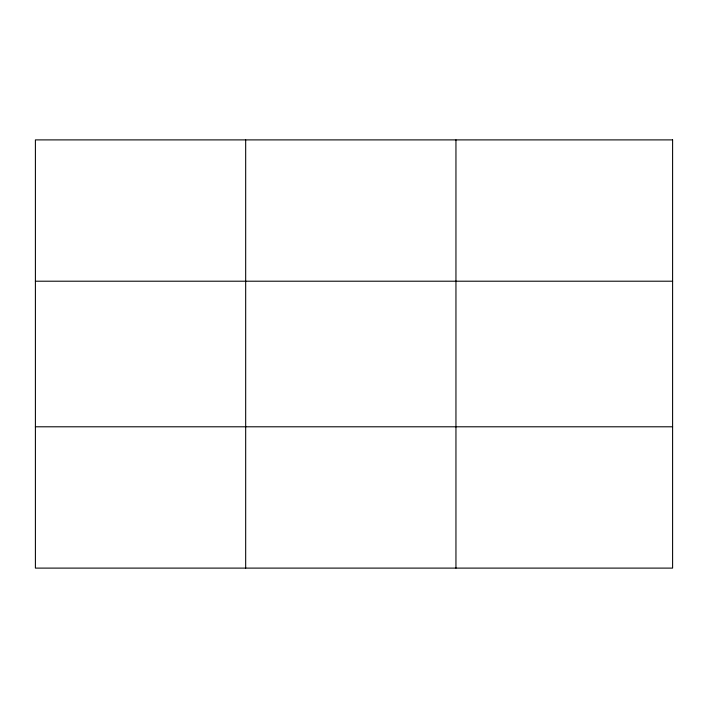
<?xml version="1.0" encoding="UTF-8"?>
<svg xmlns="http://www.w3.org/2000/svg" width="708" height="708" viewBox="0 0 708 708"><rect width="100%" height="100%" fill="white"/><g stroke="black" fill="none" stroke-linecap="round" stroke-linejoin="round"><path stroke-width="1.06" d="M245.676 568.108L245.676 139.892M455.952 568.108L455.952 139.892M35.4 281.209L672.6 281.209M35.4 426.791L672.6 426.791M672.6 139.892L672.6 568.108L35.4 568.108L35.4 139.892L672.6 139.892"/></g></svg>
